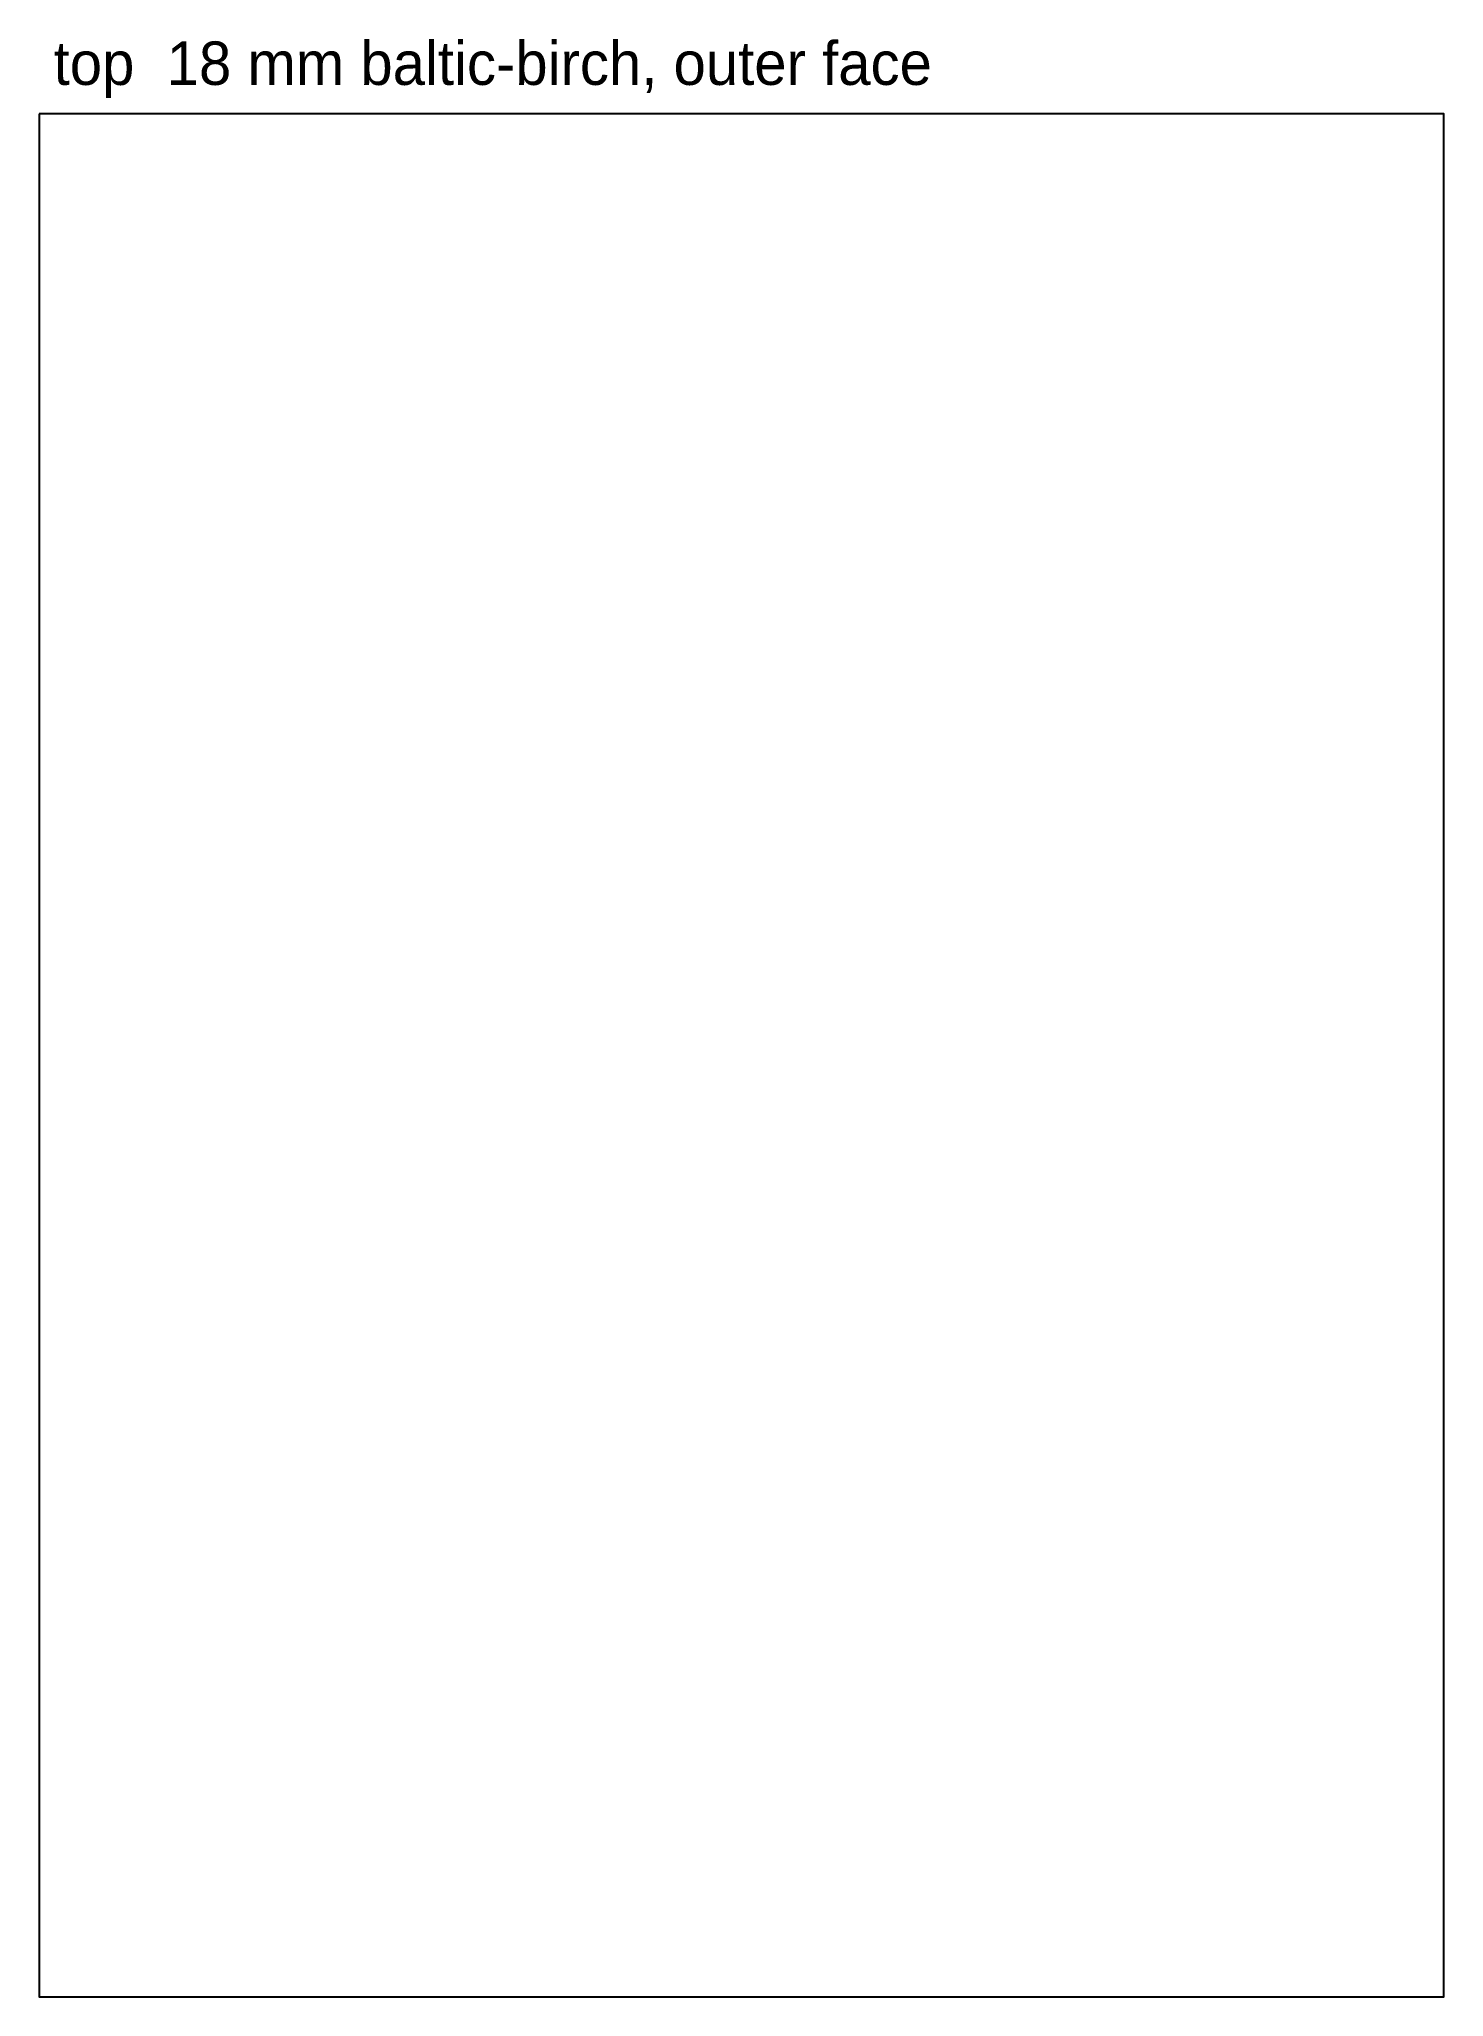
# Model space of a CAD drawing. Header units: millimetres. Extents: x 0 to 194, y 0 to 270.
import ezdxf

# ---------------------------------------------------------------- set-up
doc = ezdxf.new("R2010")
doc.units = ezdxf.units.MM
doc.layers.add('CUT_OUTSIDE', color=1, linetype='Continuous')
doc.layers.add('NOTES', color=7, linetype='Continuous')

msp = doc.modelspace()

# ---------------------------------------------------------------- linework, layer by layer
at = {"layer": 'CUT_OUTSIDE'}
msp.add_lwpolyline([(0, 260), (0, 0), (194, 0), (194, 260), (0, 260)], close=True, dxfattribs=at)

# ---------------------------------------------------------------- texts
at = {"layer": 'NOTES'}
msp.add_text('top  18 mm baltic-birch, outer face', height=6, dxfattribs=at).set_placement((2, 264))

doc.saveas('drawing.dxf')
